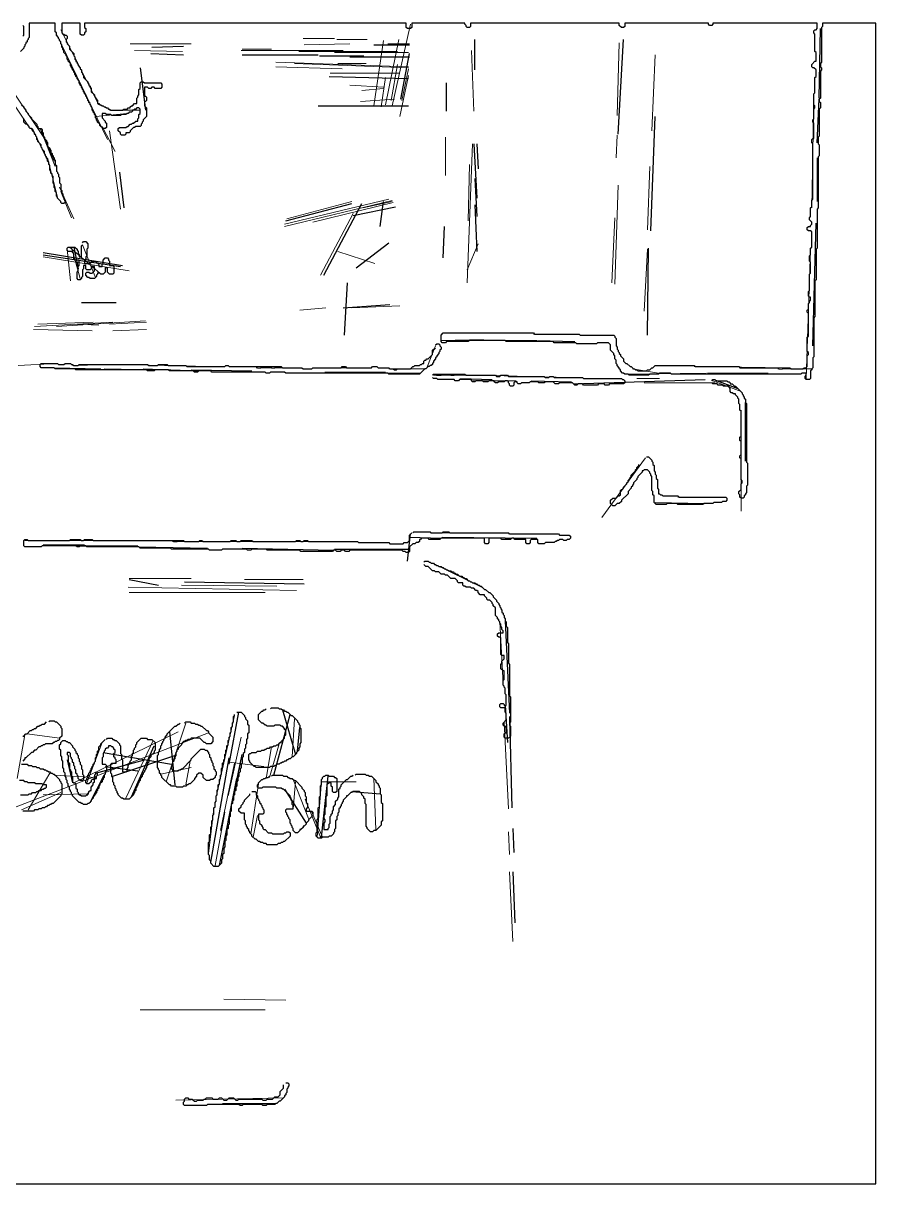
# Model space of a CAD drawing. Header units: metres. Extents: x 0 to 327, y 0 to 267.
# Drawn here: x 130.9 to 327, y 0.2 to 267.2 of the extents above; entities that cross this region are included whole.
import ezdxf

# ---------------------------------------------------------------- set-up
doc = ezdxf.new("R2010")
doc.units = ezdxf.units.M
for name, color, linetype in [('CUT', 7, 'Continuous'), ('FOLD', 1, 'Continuous'), ('OUTLINE', 3, 'Continuous')]:
    doc.layers.add(name, color=color, linetype=linetype)

msp = doc.modelspace()

# ---------------------------------------------------------------- linework, layer by layer
at = {"layer": 'CUT', "lineweight": 25}
for p, q in [((314, 250), (314.25, 266)), ((160.5, 261.75), (167.75, 262)), ((211.5, 262.25), (219.75, 262.25)), ((214.75, 262.5), (219.75, 262.5)), ((234.75, 256.5), (234.75, 263.5)), ((267.75, 241.75), (269, 263.5)), ((160.25, 260.25), (167.75, 260)), ((181.25, 260), (198.75, 260)), ((199, 259.75), (209.25, 259.75)), ((206, 259.5), (219.75, 259.5)), ((217.75, 249.75), (219.75, 260.25)), ((157.75, 257), (159, 247.25)), ((201.25, 255), (219.5, 254.5)), ((228.25, 247), (228.25, 253.5)), ((313.5, 239.75), (314, 249.75)), ((198.75, 248.25), (219.5, 248.25)), ((275.25, 219.5), (276.25, 245.75)), ((234.5, 239.5), (235.25, 227)), ((235.25, 239.5), (235.5, 233.75)), ((313.5, 236.25), (313.5, 226.25)), ((153, 233), (154, 224.75)), ((234.75, 231.5), (235.25, 222.75)), ((191.25, 221.75), (206.5, 225.75)), ((200, 209.25), (208.75, 225.75)), ((206.75, 223), (216.5, 225)), ((213, 220.5), (213.75, 226.25)), ((234.75, 225.5), (235.25, 214.75)), ((227.5, 213.25), (227.75, 220.5)), ((312.5, 193), (313.25, 221.25)), ((207.5, 211), (215, 216.75)), ((135.5, 214.5), (153.75, 211.5)), ((135.5, 214), (153.25, 211.25)), ((142.5, 215.75), (143.5, 210.75)), ((274.5, 195.5), (274.75, 215.5)), ((204.75, 195.5), (205.5, 207.5)), ((144.25, 203), (152.25, 203)), ((204.5, 201.75), (215.25, 202.5)), ((227, 194.25), (236.75, 194.5)), ((241.75, 194.25), (249, 194.25)), ((249.25, 194.25), (257.75, 194)), ((138, 188), (148.75, 187.75)), ((149.5, 187.75), (161.25, 187.5)), ((158.5, 187.75), (171.25, 187.25)), ((169.5, 187.5), (183.5, 187.25)), ((200.25, 187), (214.25, 187)), ((214.75, 186.75), (222.25, 186.75)), ((231.5, 185.5), (238.75, 185.25)), ((247.75, 185), (257, 184.75)), ((257.5, 184.25), (287.75, 185.25)), ((288.25, 186.75), (302.25, 186.75)), ((289.75, 185.25), (295.25, 183.25)), ((297, 166.5), (297, 180)), ((276.25, 157), (287.5, 156.75)), ((219.25, 143.5), (220, 149.75)), ((135.5, 147.25), (145, 147.25)), ((143, 147), (157.25, 147)), ((219.75, 149), (227, 148.75)), ((227.25, 149), (249, 148.75)), ((157.5, 146.75), (173.25, 146.5)), ((181.25, 146.5), (202.25, 146)), ((202.5, 146.25), (219.5, 146.25)), ((155.25, 139.25), (162, 138)), ((168, 138.75), (195.5, 138.25)), ((241.75, 129.75), (242.75, 108.5)), ((241.75, 110.25), (242.25, 101.75)), ((178.25, 96.75), (180.5, 108.75)), ((188.5, 94.25), (192.25, 108.25)), ((190.5, 109.25), (193.5, 99)), ((242.75, 107.75), (243.25, 86.75)), ((164.5, 104.25), (165.75, 92)), ((194, 99.75), (194.5, 105.25)), ((149.25, 99.5), (165, 96.75)), ((155.75, 89.25), (161, 101)), ((179.5, 90.5), (181.25, 99)), ((141, 97.75), (142.25, 92.5)), ((147.5, 94.75), (158.75, 97.75)), ((149.75, 96.25), (157.25, 95.25)), ((151.5, 94), (165.75, 98.75)), ((174, 74.25), (178.25, 98.25)), ((146.25, 88), (149.5, 94.25)), ((176, 73.5), (180, 93.5)), ((199.5, 80), (201, 94)), ((191, 91), (196, 83.25)), ((206.5, 90.5), (213, 90)), ((243.5, 82), (243.75, 76.5)), ((243.5, 72), (244, 60.25)), ((176.75, 18.75), (189, 18.75))]:
    msp.add_line(p, q, dxfattribs=at)
at = {"layer": 'FOLD', "lineweight": 18}
for p, q in [((215.75, 248.25), (220, 267)), ((138.5, 264.75), (150.25, 240.5)), ((139.5, 265.75), (148.25, 248.5)), ((155.5, 262.5), (169.5, 262.5)), ((195.25, 263.75), (202.5, 263.75)), ((195.5, 262.25), (206, 262.5)), ((203, 263.5), (210, 263.5)), ((211.5, 248.25), (213.75, 263.25)), ((214.25, 248.5), (217.25, 263.5)), ((267.5, 246), (268, 262.75)), ((122.5, 260.5), (136.25, 240)), ((156.5, 261), (167.5, 260.75)), ((181, 261), (204.5, 261)), ((181.25, 261.25), (188, 261.25)), ((194.25, 260.75), (217, 260.75)), ((202.5, 260.5), (219.5, 260.5)), ((234, 261), (234.5, 247)), ((275.5, 242.5), (276.25, 260)), ((122.5, 258), (131.75, 244)), ((189, 258.25), (219.5, 257.25)), ((189, 257.25), (204.25, 256.75)), ((193.25, 258), (219.5, 257)), ((203.25, 258), (209.75, 258)), ((215.5, 249.5), (217, 257.75)), ((218, 249.5), (219.5, 256.75)), ((201.5, 255.75), (217.25, 255.75)), ((213.25, 248), (214.25, 254.75)), ((217.5, 245.75), (219.5, 255.25)), ((206, 253), (213.75, 252.5)), ((208.75, 251.75), (213.75, 252.25)), ((208.5, 249.25), (216.25, 249.75)), ((312.25, 224.75), (312.75, 250.75)), ((147.5, 245.75), (154.75, 246.5)), ((150.75, 247.25), (157.75, 247.25)), ((133, 243), (137, 234.5)), ((134.75, 243), (138.25, 234.25)), ((149, 243.5), (152, 237.75)), ((135.25, 242.25), (138, 235.5)), ((150.75, 242.5), (153.25, 224.5)), ((228, 232.25), (228, 241)), ((267.25, 236.25), (267.5, 241.5)), ((233, 207.5), (234.25, 239.5)), ((136.5, 236.25), (138.75, 227.25)), ((233.25, 221.75), (233.5, 234.75)), ((274.5, 219.75), (275, 234.25)), ((267, 207.25), (267.75, 230)), ((139.25, 229.5), (142.5, 222.25)), ((139.5, 228.5), (142, 222.5)), ((191, 221), (215, 226.75)), ((191, 220.5), (215.75, 226.5)), ((191.5, 222.25), (206.5, 226.25)), ((197.5, 221.5), (216, 226)), ((209, 224.75), (215.75, 226.25)), ((199.25, 209.25), (206.75, 223.5)), ((266.25, 207.5), (267, 222.5)), ((233, 210.5), (235.5, 216.5)), ((141, 215.25), (141.75, 208)), ((141.5, 215.75), (148.5, 209.75)), ((142, 215.75), (144, 208.5)), ((144.5, 216.25), (147.5, 208.75)), ((203.25, 214.75), (211.75, 212)), ((273.75, 201), (274.5, 215.25)), ((311, 185.5), (312, 215.25)), ((135.5, 213.5), (155.25, 210.25)), ((194.5, 201.25), (200.5, 201.75)), ((206.5, 201.75), (217.5, 202.25)), ((133.5, 197.5), (151.5, 198.5)), ((134.25, 198), (147, 198.5)), ((138.5, 197.5), (159, 198.75)), ((143, 198), (148.25, 197.75)), ((150.75, 198), (159.25, 198.5)), ((133.25, 196.75), (146.75, 196.5)), ((151.5, 196.5), (159.25, 196.75)), ((227.75, 196), (248, 196)), ((248.25, 195.75), (254.75, 195.75)), ((223.75, 188), (225.75, 193)), ((129.75, 188.5), (138.5, 189)), ((142.25, 188.5), (152.5, 188.75)), ((152.75, 188.75), (174, 188.25)), ((182.5, 188.25), (189.5, 188.25)), ((184.5, 188), (194.75, 188)), ((197.75, 188), (210.25, 188)), ((215, 187.75), (223.25, 187.75)), ((271, 187.75), (277, 186.75)), ((285.25, 188.25), (307, 188)), ((304.5, 187.75), (312.25, 187.75)), ((225.25, 186.25), (234, 186.25)), ((225.5, 186.5), (232.25, 186.5)), ((234.25, 185), (244.25, 185)), ((235.5, 186.25), (256.5, 185.75)), ((263.25, 185.5), (268.25, 185.5)), ((270, 186.5), (288, 186.75)), ((272, 185.5), (277.25, 185.5)), ((273.75, 184.5), (290, 184.5)), ((289.5, 185), (296, 182.5)), ((296, 155), (296, 178.25)), ((264, 153.5), (274, 167.25)), ((281.5, 158.25), (291, 158.25)), ((224.5, 150), (242.25, 150)), ((242.5, 149.75), (253.75, 149.75)), ((131.25, 148.25), (167.5, 148.25)), ((165.25, 148), (207.5, 148)), ((225, 143), (236.75, 137.25)), ((155.25, 139.5), (169.5, 139.5)), ((181.75, 139.25), (195.25, 139.25)), ((155, 137.5), (193.75, 136.75)), ((155.25, 136.25), (186.5, 136.25)), ((167.25, 138), (189.25, 137.75)), ((240.5, 129.5), (241.25, 115.25)), ((175.25, 89.25), (179.5, 108)), ((192.75, 98.5), (193.25, 107.25)), ((142.5, 92.5), (166.5, 104.25)), ((163.75, 92.75), (168.25, 106.25)), ((241.5, 106.5), (242.5, 86.5)), ((129.25, 87), (173.5, 104)), ((129.5, 93.5), (131.25, 103.5)), ((131.75, 103.75), (139.25, 102.75)), ((145.5, 92.5), (149, 101.75)), ((154.5, 89), (160.75, 102.25)), ((178, 89.5), (181, 103)), ((187.5, 93.75), (189.75, 101.5)), ((186.75, 93.5), (188, 100.75)), ((168.25, 92), (169.25, 97.5)), ((176.25, 81.5), (179.5, 97)), ((178.25, 97.25), (186.25, 96.25)), ((132, 86.25), (137, 94.75)), ((138, 94.25), (147.75, 93.75)), ((162.5, 94.5), (169.5, 96)), ((211.5, 93.5), (212, 81.75)), ((183.25, 80.75), (185, 92.25)), ((193, 93.25), (196.5, 84.25)), ((193, 86.5), (193.5, 92.75)), ((198.5, 80), (199.5, 93)), ((199.5, 92.75), (207.5, 92.75)), ((130.5, 86.25), (139.5, 90.25)), ((135.5, 89.75), (146, 90)), ((195.75, 88.75), (199.25, 80)), ((173.5, 76.25), (174.75, 86.5)), ((175, 73.5), (177.25, 85.75)), ((197.25, 85.75), (199.75, 80)), ((183.75, 80), (184.75, 85)), ((242.5, 81.25), (242.75, 76)), ((242.75, 72), (243.5, 56)), ((177, 42.75), (191.25, 42.5)), ((157.75, 40.25), (186.5, 40.25)), ((166, 19.5), (190.75, 20))]:
    msp.add_line(p, q, dxfattribs=at)
at = {"layer": 'OUTLINE'}
for points in [[(0, 0.25), (327, 0.25), (327, 267.25), (314.75, 267.25), (314.75, 266.5), (314.5, 266.25), (314.5, 258.25), (314.25, 258), (314.25, 257.25), (314.5, 257), (314.5, 256.5), (314.25, 256.25), (314.25, 250), (314, 249.75), (314, 249.25), (314.25, 249), (314.25, 247.75), (314, 247.5), (314, 241.25), (313.75, 241), (313.75, 239.5), (314, 239.25), (314, 236.75), (313.75, 236.5), (313.75, 224.75), (313.5, 224.5), (313.5, 215.5), (313.25, 215.25), (313.25, 208.25), (313, 208), (313, 199.75), (312.75, 199.5), (312.75, 190.5), (312.5, 190.25), (312.5, 188), (312.25, 187.75), (312.25, 187.5), (312, 187.25), (312, 185.5), (311.75, 185.25), (311, 185.25), (310.75, 185.5), (310.75, 186), (311, 186.25), (311, 186.75), (310, 186.75), (309.75, 186.5), (280, 186.5), (279.75, 186.75), (277.25, 186.75), (277, 186.5), (275, 186.5), (274.75, 186.25), (270.25, 186.25), (270, 186.5), (269.25, 186.5), (269, 186.75), (268.75, 186.75), (268.25, 187.25), (268.25, 187.5), (268, 187.75), (268, 188), (267.5, 188.5), (267.5, 188.75), (267.25, 189), (267.25, 189.75), (267, 190), (267, 190.75), (266.75, 191), (266.75, 191.25), (266, 192), (266, 193.25), (265.5, 193.75), (263, 193.75), (262.75, 193.5), (258.25, 193.5), (258, 193.75), (253, 193.75), (252.75, 194), (242, 194), (241.75, 194.25), (233.5, 194.25), (233.25, 194), (228.25, 194), (228, 193.75), (227.25, 193.75), (227, 194), (227, 195.5), (227.5, 196), (248.25, 196), (248.5, 195.75), (258.75, 195.75), (259, 195.5), (266.75, 195.5), (267, 195.25), (267, 195), (267.25, 194.75), (267.25, 193), (267.5, 192.75), (267.5, 192.25), (267.75, 192), (267.75, 191.75), (268, 191.5), (268, 191.25), (268.25, 191), (268.25, 190.75), (269, 190), (269, 189.5), (269.5, 189), (269.75, 189), (270.5, 188.25), (270.75, 188.25), (271.25, 187.75), (271.5, 187.75), (271.75, 187.5), (272, 187.5), (272.25, 187.25), (274.25, 187.25), (274.5, 187.5), (275, 187.5), (275.5, 188), (275.75, 188), (276.25, 188.5), (285.25, 188.5), (285.5, 188.25), (295.5, 188.25), (295.75, 188), (304.5, 188), (304.75, 187.75), (305.5, 187.75), (305.75, 188), (307.25, 188), (307.5, 187.75), (310.25, 187.75), (310.5, 188), (311, 188), (311.25, 188.25), (311.25, 190.75), (311.5, 191), (311.5, 191.5), (311.25, 191.75), (311.25, 195), (311.5, 195.25), (311.5, 200.5), (311.25, 200.75), (311.25, 201.25), (311.5, 201.5), (311.5, 202.75), (311.75, 203), (311.75, 203.25), (312, 203.5), (312, 204.25), (311.75, 204.25), (311.5, 204.5), (311.5, 205.5), (311.75, 205.75), (311.75, 209.5), (312, 209.75), (312, 212.25), (311.75, 212.5), (311.75, 213.75), (312, 214), (312, 215.5), (312.25, 215.75), (312.25, 219.25), (312, 219.5), (311.5, 219.5), (311.25, 219.75), (311.25, 220.25), (311.5, 220.5), (312, 220.5), (312, 220.75), (312.25, 221), (312.25, 221.5), (311.75, 222), (311.75, 222.5), (312, 222.75), (312, 224.75), (312.25, 225), (312.25, 226.5), (312.5, 226.75), (312.5, 239.5), (312.25, 239.75), (312.25, 240.5), (312.5, 240.75), (312.75, 240.75), (312.75, 244.25), (312.5, 244.5), (312.5, 245), (312.75, 245.25), (312.75, 247.5), (313, 247.75), (313, 248.25), (312.75, 248.5), (312.75, 251), (313, 251.25), (313, 254.75), (313.25, 255), (313.25, 256.5), (312.75, 257), (312.5, 257), (312.25, 257.25), (312.25, 257.75), (313, 258.5), (313.25, 258.5), (313.25, 260.5), (313, 260.75), (313, 264.75), (312.75, 265), (312.75, 265.5), (313, 265.75), (313.25, 265.75), (313.5, 266), (313.5, 267.25), (289.5, 267.25), (289.5, 267), (289.25, 266.75), (288.75, 266.75), (288.5, 267), (288.5, 267.25), (269.25, 267.25), (269.25, 266.5), (269, 266.25), (268.5, 266.25), (268, 266.75), (268, 267.25), (233.75, 267.25), (233.75, 266.5), (233.5, 266.25), (233, 266.25), (232.75, 266.5), (232.75, 266.75), (232.5, 267), (232.5, 267.25), (220.25, 267.25), (220.25, 266.25), (220, 266), (219.25, 266), (219, 266.25), (219, 267.25), (145, 267.25), (145, 266.25), (145.25, 266), (145.25, 265.25), (145, 265), (145, 264.75), (144.75, 264.5), (144.25, 264.5), (144, 264.75), (144, 267.25), (139.75, 267.25), (139.75, 265), (140, 264.75), (140.25, 264.75), (140.5, 264.5), (140.75, 264.5), (141, 264.25), (141, 263.75), (140.75, 263.5), (140.75, 263), (141, 262.75), (141, 262.5), (141.5, 262), (141.5, 261.25), (142.5, 260.25), (142.5, 259.75), (142.75, 259.5), (142.75, 259), (143, 258.75), (143, 258.5), (143.25, 258.25), (143.25, 258), (143.5, 257.75), (143.5, 257.5), (144, 257), (144, 256.75), (144.25, 256.5), (144.25, 256), (144.5, 255.75), (144.5, 255.5), (144.75, 255.25), (144.75, 254.75), (145.75, 253.75), (145.75, 253.5), (146, 253.25), (146, 253), (146.25, 252.75), (146.25, 252.5), (146.5, 252.25), (146.5, 251.5), (147.25, 250.75), (147.25, 250.5), (147.5, 250.25), (147.5, 250), (148, 249.5), (148, 248.75), (148.25, 248.75), (148.5, 248.5), (148.75, 248.5), (149, 248.25), (149.25, 248.25), (149.5, 248), (149.75, 248), (150, 247.75), (150.25, 247.75), (150.5, 247.5), (150.75, 247.5), (151, 247.25), (153.75, 247.25), (154, 247.5), (154.75, 247.5), (155, 247.75), (155.5, 247.75), (155.5, 248), (155.75, 248.25), (156, 248.25), (156.5, 248.75), (157, 248.75), (157, 250), (157.25, 250.25), (157.25, 250.5), (157.5, 250.75), (157.5, 252), (157.75, 252.25), (157.75, 253.5), (158, 253.75), (158.5, 253.75), (158.75, 253.5), (162.5, 253.5), (162.75, 253.25), (162.75, 252.5), (162.5, 252.25), (161.25, 252.25), (161, 252.5), (160.5, 252.5), (160.25, 252.25), (159.75, 252.25), (159.5, 252.5), (158.75, 252.5), (158.75, 250.5), (159, 250.5), (159.25, 250.25), (159.25, 249.5), (159, 249.25), (158.75, 249.25), (158.75, 248.25), (159.25, 247.75), (159.25, 245.75), (158.5, 245), (158.5, 244.75), (158.25, 244.5), (158.25, 244.25), (158, 244), (158, 243.75), (157.75, 243.5), (156.75, 243.5), (156.5, 243.25), (156.25, 243.25), (155.5, 242.5), (155.5, 242.25), (155.25, 242), (154.5, 242), (154.5, 241.75), (154.25, 241.5), (153.5, 241.5), (153.25, 241.75), (153.25, 242), (152.75, 242.5), (152.75, 243), (153, 243.25), (154.5, 243.25), (154.75, 243.5), (155, 243.5), (155.5, 244), (155.75, 244), (156, 244.25), (156.25, 244.25), (156.75, 244.75), (157.25, 244.75), (157.25, 245.25), (157.5, 245.5), (157.5, 246.25), (157.75, 246.5), (157.75, 247.5), (157.5, 247.75), (157, 247.75), (156.75, 247.5), (156.5, 247.5), (156.25, 247.25), (156, 247.25), (156, 247), (155.75, 246.75), (155.25, 246.75), (155, 246.5), (154.75, 246.5), (154.5, 246.25), (153.5, 246.25), (153.25, 246), (151.25, 246), (151, 246.25), (150, 246.25), (149.75, 246.5), (149, 246.5), (149, 245.5), (149.75, 244.75), (149.75, 244.5), (150, 244.25), (150, 243.25), (149.75, 243), (149.25, 243), (148.5, 243.75), (148.5, 244), (148, 244.5), (148, 244.75), (147.75, 245), (147.75, 245.25), (147.5, 245.5), (147.5, 246), (147.25, 246.25), (147.25, 246.5), (147, 246.75), (147, 247), (146.75, 247.25), (146.75, 247.75), (146.5, 248), (146.5, 248.25), (146.25, 248.5), (146.25, 248.75), (146, 249), (146, 249.25), (145.75, 249.5), (145.75, 249.75), (145.5, 250), (145.5, 250.25), (145.25, 250.5), (145.25, 250.75), (145, 251), (145, 251.25), (144.75, 251.5), (144.75, 251.75), (144.5, 252), (144.5, 252.25), (144.25, 252.5), (144.25, 252.75), (144, 253), (144, 253.25), (143.75, 253.5), (143.75, 254), (143.25, 254.5), (143.25, 254.75), (143, 255), (143, 255.25), (142.75, 255.5), (142.75, 255.75), (142.5, 256), (142.5, 256.25), (142.25, 256.5), (142.25, 256.75), (142, 257), (142, 257.25), (141.75, 257.5), (141.75, 258), (141.25, 258.5), (141.25, 258.75), (141, 259), (141, 259.5), (140.75, 259.75), (140.75, 260), (140.25, 260.5), (140.25, 261), (140, 261.25), (140, 261.5), (139.75, 261.75), (139.75, 262.25), (139.5, 262.5), (139.5, 263), (139.25, 263.25), (139.25, 263.5), (139, 263.75), (139, 264), (138.5, 264.5), (138.5, 265), (138.25, 265.25), (138.25, 267.25), (132.25, 267.25), (132.25, 264), (132, 263.75), (132, 263.5), (131.75, 263.25), (131.75, 263), (131.5, 262.75), (131.5, 262.5), (131.25, 262.25), (131.25, 262), (131, 261.75), (131, 261.5), (130.25, 260.75)], [(130.75, 264.25), (131, 264.5), (131, 266.5), (130.75, 266.75)], [(130.5, 248.5), (131, 248), (131, 247.75), (131.5, 247.25), (131.5, 247), (132, 246.5), (132, 246.25), (132.75, 245.5), (132.75, 245.25), (134, 244), (134, 243.75), (134.25, 243.5), (134.25, 243.25), (134.5, 243), (135, 243), (135.25, 242.75), (135.25, 242.25), (135.5, 242), (135.5, 241.25), (135.75, 241), (135.75, 240.75), (136.25, 240.25), (136.25, 240), (136.5, 239.75), (136.5, 239), (137, 238.5), (137, 238.25), (137.25, 238), (137.25, 237.5), (137.5, 237.25), (137.5, 237), (137.75, 236.75), (137.75, 236.5), (138, 236.25), (138, 236), (138.25, 235.75), (138.25, 234.75), (138.5, 234.5), (138.5, 233.25), (138.75, 233), (138.75, 232.75), (139, 232.5), (139, 232), (139.25, 231.75), (139.25, 230.5), (139.5, 230.25), (139.5, 229), (139.75, 228.75), (139.75, 228.25), (140, 228), (140, 227.5), (140.25, 227.25), (140.25, 226.75), (140.5, 226.5), (140.5, 226), (140.25, 225.75), (139.75, 225.75), (139.5, 226), (139.5, 226.25), (138.75, 227), (138.75, 227.25), (138.5, 227.5), (138.5, 228.25), (138.25, 228.5), (138.25, 229.25), (138, 229.5), (138, 230.25), (137.75, 230.5), (137.75, 232), (137.5, 232.25), (137.5, 232.5), (137.25, 232.75), (137.25, 233.25), (137, 233.5), (137, 234.5), (136.75, 234.75), (136.75, 235.25), (136.5, 235.5), (136.5, 236), (136.25, 236.25), (136.25, 236.5), (136, 236.75), (136, 237), (135.75, 237.25), (135.75, 237.75), (135.25, 238.25), (135.25, 238.5), (135, 238.75), (135, 239.25), (134.25, 240), (134.25, 240.25), (134, 240.5), (134, 241), (133.75, 241.25), (133.75, 241.5), (133.5, 241.75), (133.5, 242), (133, 242.5), (133, 242.75), (132.75, 243), (132.5, 243), (132.25, 243.25), (132.25, 243.5), (131.75, 244), (131.5, 244), (131, 244.5), (131, 245.25), (130.75, 245.5)], [(144.5, 216.75), (144.75, 217), (145.25, 217), (145.75, 216.5), (145.75, 215.5), (145.5, 215.25), (145.5, 213.75), (145.25, 213.5), (145.25, 213), (145, 212.75), (145, 212), (146.25, 212), (146.75, 212.5), (147.5, 212.5), (148.25, 211.75), (148.25, 211.25), (149, 211.25), (149, 211.75), (149.25, 212), (149.25, 212.75), (149.75, 213.25), (150.25, 213.25), (150.5, 213), (150.5, 212.75), (150.75, 212.5), (150.75, 211.5), (151.5, 211.5), (151.75, 211.25), (151.75, 209.75), (151.5, 209.5), (150.75, 209.5), (150.25, 210), (150.25, 211), (149.75, 211), (149.75, 210), (149.25, 209.5), (148.75, 209.5), (148.5, 209.75), (148, 209.75), (148, 209.5), (147.75, 209.25), (147.75, 209), (147.25, 208.5), (146.25, 208.5), (146, 208.75), (145.75, 208.75), (145.25, 209.25), (145.25, 209.75), (145.5, 210), (146, 210), (146.25, 209.75), (146.75, 209.75), (147.25, 210.25), (147.25, 211.25), (146.75, 211.25), (146.5, 211), (146.5, 210.75), (146.25, 210.5), (145.5, 210.5), (145.25, 210.75), (145.25, 211.5), (144.75, 211.5), (144.75, 210.75), (144.5, 210.5), (144.5, 209), (144.25, 208.75), (144.25, 208.5), (144, 208.25), (143.5, 208.25), (143.25, 208.5), (143.25, 210), (143.5, 210.25), (143.5, 211.25), (143.75, 211.5), (143.75, 212.75), (142.75, 212.75), (142.5, 213), (142.5, 214.25), (142.25, 214.5), (142.25, 214.75), (141.25, 214.75), (141, 215), (141, 215.5), (141.25, 215.75), (142.75, 215.75), (143.25, 215.25), (143.25, 215), (143.5, 214.75), (143.5, 214.25), (143.75, 214), (143.75, 213.5), (144.25, 213.5), (144.25, 216), (144.5, 216.25)], [(225.75, 193.25), (226, 193.5), (226.5, 193.5), (226.75, 193.25), (226.75, 193), (227, 192.75), (227, 192.25), (226.75, 192), (226.75, 191.75), (226.5, 191.5), (226.5, 191.25), (226, 190.75), (226, 190.5), (225.75, 190.25), (225.75, 190), (225.25, 189.5), (225.25, 189.25), (225, 189), (225, 188.75), (224.75, 188.5), (224.5, 188.5), (224.25, 188.25), (224, 188.25), (223.5, 187.75), (223.25, 187.75), (222, 186.5), (215, 186.5), (214.75, 186.75), (191.25, 186.75), (191, 187), (187.75, 187), (187.5, 186.75), (186.75, 186.75), (186.5, 187), (174.25, 187), (174, 187.25), (171.25, 187.25), (171, 187), (170.25, 187), (170, 187.25), (164.5, 187.25), (164.25, 187.5), (161.25, 187.5), (161, 187.25), (159.5, 187.25), (159.25, 187.5), (143, 187.5), (142.75, 187.75), (138.25, 187.75), (138, 188), (135, 188), (134.75, 188.25), (134.75, 188.75), (135, 189), (138.75, 189), (139, 188.75), (140.25, 188.75), (140.5, 189), (141.75, 189), (142, 188.75), (142.25, 188.75), (142.5, 188.5), (143.5, 188.5), (143.75, 188.75), (159.5, 188.75), (159.75, 188.5), (161.75, 188.5), (162, 188.75), (164, 188.75), (164.25, 188.5), (168.25, 188.5), (168.5, 188.25), (177.25, 188.25), (177.5, 188.5), (178, 188.5), (178.25, 188.25), (184.5, 188.25), (184.75, 188), (185.5, 188), (185.75, 188.25), (187.75, 188.25), (188, 188), (188.75, 188), (189, 188.25), (190.25, 188.25), (190.5, 188), (195, 188), (195.25, 187.75), (197.25, 187.75), (197.5, 188), (204, 188), (204.25, 188.25), (205, 188.25), (205.25, 188), (211, 188), (211.25, 188.25), (212.25, 188.25), (212.5, 188), (215, 188), (215.25, 187.75), (216, 187.75), (216.25, 187.5), (216.75, 187.5), (217, 187.75), (220, 187.75), (220.5, 188.25), (220.75, 188.25), (221, 188.5), (222, 188.5), (222.25, 188.75), (222.5, 188.75), (222.75, 189), (223, 189), (223, 189.5), (223.25, 189.75), (223.5, 189.75), (223.75, 190), (224, 190), (225, 191), (225, 192), (225.25, 192.25), (225.5, 192.25), (225.75, 192.5)], [(225, 186.25), (225.25, 186.5), (225.75, 186.5), (226, 186.25), (227, 186.25), (227.25, 186.5), (229, 186.5), (229.25, 186.25), (230, 186.25), (230.25, 186.5), (232.5, 186.5), (232.75, 186.25), (239.5, 186.25), (239.75, 186), (240.5, 186), (240.75, 186.25), (242.25, 186.25), (242.5, 186), (250.75, 186), (251, 185.75), (251.75, 185.75), (252, 186), (252.75, 186), (253, 185.75), (259.5, 185.75), (259.75, 185.5), (268.5, 185.5), (268.75, 185.25), (269, 185.25), (269.25, 185), (269.25, 184.5), (269, 184.25), (265.75, 184.25), (265.5, 184), (264.75, 184), (264.5, 184.25), (263.25, 184.25), (263, 184), (259.75, 184), (259.5, 184.25), (258.5, 184.25), (258.25, 184), (257.75, 184), (257.25, 184.5), (254.25, 184.5), (254, 184.25), (253.25, 184.25), (252.75, 184.75), (251, 184.75), (250.75, 184.5), (249.5, 184.5), (249.25, 184.75), (247.5, 184.75), (247.25, 184.5), (245.5, 184.5), (245.25, 184.25), (244.75, 184.25), (244.5, 184.5), (244.5, 184.75), (244, 184.75), (243.75, 184.5), (243.75, 184), (243.5, 183.75), (243, 183.75), (242.75, 184), (242.75, 184.25), (242.5, 184.5), (242.5, 184.75), (242.25, 185), (241.75, 185), (241.5, 184.75), (240.25, 184.75), (240, 184.5), (239.5, 184.5), (239.25, 184.75), (239.25, 185), (238, 185), (237.75, 184.75), (236.75, 184.75), (236.5, 185), (235, 185), (234.75, 184.75), (234.25, 184.75), (234, 185), (234, 185.25), (231.25, 185.25), (231, 185), (230.25, 185), (230, 185.25), (226.25, 185.25), (226, 185.5), (225.25, 185.5), (225, 185.75)], [(289.25, 185), (289.5, 185.25), (290, 185.25), (290.25, 185), (292.75, 185), (293, 184.75), (293.25, 184.75), (293.5, 184.5), (293.5, 184.25), (294, 184.25), (294.5, 183.75), (294.75, 183.75), (296.25, 182.25), (296.25, 182), (296.5, 181.75), (296.5, 181.5), (296.75, 181.25), (296.75, 181), (297, 180.75), (297, 180), (297.25, 179.75), (297.25, 166.25), (297.5, 166), (297.5, 161), (297.25, 160.75), (297.25, 159.25), (297, 159), (297, 158.75), (296.75, 158.5), (296.75, 158.25), (296.5, 158), (296, 158), (295.75, 158.25), (295.75, 158.75), (295.5, 159), (295.5, 159.5), (296, 160), (296, 161.25), (296.25, 161.5), (296.25, 162), (296, 162.25), (296, 167), (295.75, 167.25), (295.75, 167.75), (296, 168), (296, 171), (295.75, 171.25), (295.75, 172), (296, 172.25), (296, 178), (295.75, 178.25), (295.75, 179.5), (295.5, 179.75), (295.5, 180.75), (295.25, 181), (295.25, 181.25), (294.75, 181.75), (294.75, 182), (294.25, 182), (294, 182.25), (293.75, 182.25), (293.5, 182.5), (293.5, 183.25), (293.25, 183.5), (293.25, 183.75), (292, 183.75), (291.75, 184), (290.75, 184), (290.5, 184.25), (289.5, 184.25), (289.25, 184.5)], [(274.25, 167.5), (274.75, 167.5), (275.5, 166.75), (275.5, 166.5), (275.75, 166.25), (275.75, 165.75), (276, 165.5), (276, 164.25), (276.25, 164), (276.25, 163.5), (276.5, 163.25), (276.5, 162.5), (276.75, 162.25), (276.75, 160.25), (277, 160), (277, 159), (277.25, 159), (277.5, 158.75), (277.75, 158.75), (278, 158.5), (281.5, 158.5), (281.75, 158.25), (292.5, 158.25), (292.75, 158), (292.75, 157.5), (292.5, 157.25), (291.75, 157.25), (291.5, 157), (289.75, 157), (289.5, 156.75), (287.5, 156.75), (287.25, 156.5), (281.5, 156.5), (281.25, 156.75), (279, 156.75), (278.75, 156.5), (276.5, 156.5), (276, 157), (276, 158.5), (275.75, 158.75), (275.75, 159.5), (275.5, 159.75), (275.5, 163), (275.25, 163.25), (275.25, 163.5), (275, 163.75), (275, 164), (274.5, 164.5), (273.75, 164.5), (273.5, 164.25), (273.25, 164.25), (273.25, 164), (272.25, 163), (272.25, 162.75), (272, 162.5), (272, 162.25), (271.25, 161.5), (271.25, 161.25), (271, 161), (271, 160.75), (270.75, 160.5), (270.75, 160.25), (270, 159.5), (270, 159), (268.5, 157.5), (268.5, 157.25), (268, 156.75), (267.5, 156.75), (267, 156.25), (266.5, 156.25), (266, 156.75), (266, 157.5), (266.5, 158), (267.25, 158), (267.75, 158.5), (268, 158.5), (268.25, 158.75), (268.25, 159.75), (268.5, 160), (268.75, 160), (269, 160.25), (269, 160.5), (269.75, 161.25), (269.75, 161.5), (270, 161.75), (270, 162), (270.5, 162.5), (270.5, 162.75), (270.75, 163), (270.75, 163.25), (271.75, 164.25), (271.75, 164.5), (272, 164.75), (272, 165), (272.5, 165.5), (272.5, 165.75)], [(220.5, 150), (220.75, 150.25), (224.5, 150.25), (224.75, 150), (227.25, 150), (227.5, 150.25), (228.75, 150.25), (229, 150), (242.5, 150), (242.75, 149.75), (254, 149.75), (254.25, 149.5), (256.5, 149.5), (256.75, 149.25), (256.75, 148.75), (256.5, 148.5), (256, 148.5), (255.75, 148.25), (255.25, 148.25), (255, 148.5), (254.25, 148.5), (254, 148.25), (253.75, 148.25), (253.5, 148), (253.25, 148), (253, 147.75), (251, 147.75), (250.75, 147.5), (249.5, 147.5), (249.25, 147.75), (249.25, 148.5), (247.75, 148.5), (247.5, 148.25), (247.5, 147.75), (247.25, 147.5), (246.75, 147.5), (246.5, 147.75), (246.5, 148.5), (244, 148.5), (243.75, 148.75), (243.25, 148.75), (243, 148.5), (241, 148.5), (240.75, 148.75), (238, 148.75), (238, 147.75), (237.75, 147.5), (237.25, 147.5), (237, 147.75), (237, 148.75), (227, 148.75), (226.75, 148.5), (224.25, 148.5), (224, 148.75), (222.5, 148.75), (222.25, 148.5), (222, 148.5), (222, 148), (221.75, 147.75), (221.25, 147.75), (221, 147.5), (220.5, 147.5), (219.75, 146.75), (219.75, 145.75), (219.5, 145.5), (219, 145.5), (218.75, 145.75), (218.25, 145.75), (218, 146), (206, 146), (205.75, 145.75), (205, 145.75), (204.75, 146), (204, 146), (203.75, 145.75), (203, 145.75), (202.75, 146), (202.25, 146), (202, 145.75), (194.75, 145.75), (194.5, 146), (187, 146), (186.75, 146.25), (183.5, 146.25), (183.25, 146), (182.5, 146), (182.25, 146.25), (176.75, 146.25), (176.5, 146), (173.75, 146), (173.5, 146.25), (165, 146.25), (164.75, 146.5), (157.75, 146.5), (157.5, 146.75), (145.5, 146.75), (145.25, 147), (144, 147), (143.75, 146.75), (143.25, 146.75), (143, 147), (135.25, 147), (135, 146.75), (131.25, 146.75), (131, 147), (131, 148.25), (131.25, 148.5), (131.75, 148.5), (132, 148.25), (141.5, 148.25), (141.75, 148.5), (144, 148.5), (144.25, 148.25), (144.75, 148.25), (145, 148.5), (146.75, 148.5), (147, 148.25), (165.25, 148.25), (165.5, 148), (166.25, 148), (166.5, 148.25), (167.75, 148.25), (168, 148), (171.25, 148), (171.5, 148.25), (172, 148.25), (172.25, 148), (178.5, 148), (178.75, 148.25), (179.75, 148.25), (180, 148), (180.75, 148), (181, 148.25), (183.5, 148.25), (183.75, 148), (193.5, 148), (193.75, 148.25), (194.5, 148.25), (194.75, 148), (195.25, 148), (195.5, 148.25), (196.25, 148.25), (196.5, 148), (207.75, 148), (208, 147.75), (215, 147.75), (215.25, 147.5), (218.25, 147.5), (218.5, 147.75), (219.25, 147.75), (219.75, 148.25), (219.75, 149.5), (220.25, 150)], [(223, 143.25), (223.25, 143.5), (224, 143.5), (224.25, 143.25), (224.5, 143.25), (224.75, 143), (225.25, 143), (225.5, 142.75), (225.75, 142.75), (226, 142.5), (226.25, 142.5), (226.5, 142.25), (227, 142.25), (227.25, 142), (227.5, 142), (227.75, 141.75), (228, 141.75), (228.25, 141.5), (228.5, 141.5), (228.75, 141.25), (229.25, 141.25), (229.5, 141), (229.75, 141), (230, 140.75), (230.25, 140.75), (230.5, 140.5), (230.75, 140.5), (231.25, 140), (231.75, 140), (232, 139.75), (232.25, 139.75), (232.5, 139.5), (232.75, 139.5), (233.25, 139), (233.5, 139), (233.75, 138.75), (234, 138.75), (234.25, 138.5), (234.75, 138.5), (235, 138.25), (235.25, 138.25), (235.5, 138), (235.75, 138), (236, 137.75), (236.25, 137.75), (237, 137), (237.25, 137), (238, 136.25), (238.25, 136.25), (239, 135.5), (239, 135.25), (239.75, 134.5), (239.75, 134.25), (240.25, 133.75), (240.25, 133.5), (240.5, 133.25), (240.5, 133), (240.75, 132.75), (240.75, 132.5), (241, 132.25), (241, 131.75), (241.25, 131.5), (241.25, 131.25), (241.5, 131), (241.5, 130.5), (241.75, 130.25), (241.75, 129.75), (242, 129.5), (242, 128.5), (242.25, 128.25), (242.25, 124.75), (242.5, 124.5), (242.5, 120), (242.75, 119.75), (242.75, 112.5), (243, 112.25), (243, 106.5), (242.75, 106.25), (242.75, 105.75), (243, 105.5), (243, 103.25), (242.5, 102.75), (241.75, 102.75), (241.5, 103), (241.5, 103.75), (241.75, 104), (242, 104), (242, 105.25), (241.75, 105.5), (241.5, 105.5), (241.25, 105.75), (241.25, 106.25), (242, 107), (242, 108.5), (241.75, 108.75), (241.75, 109.75), (240.75, 109.75), (240.5, 110), (240.5, 110.5), (240.75, 110.75), (241.25, 110.75), (241.5, 110.5), (241.5, 110.25), (242, 110.25), (242, 112.75), (241.75, 113), (241.75, 114.25), (241.5, 114.5), (241.5, 114.75), (241.25, 115), (241.25, 116), (241.5, 116.25), (241.5, 118.25), (241.25, 118.25), (240.75, 118.75), (240.75, 119.75), (241, 120), (241, 120.5), (241.5, 121), (241.5, 121.75), (241, 121.75), (240.75, 122), (240.75, 125.75), (240.5, 126), (240.25, 126), (240, 126.25), (240, 126.75), (240.25, 127), (241.25, 127), (241.25, 127.5), (241, 127.75), (241, 128.25), (240.75, 128.5), (240.75, 129), (240.5, 129.25), (240.5, 129.5), (240.25, 129.75), (240.25, 130), (240, 130.25), (240, 130.5), (239.5, 131), (239.5, 132.75), (239, 133.25), (239, 133.5), (238.75, 133.75), (238.75, 134), (238.25, 134.5), (237.75, 134.5), (237.5, 134.75), (237.5, 135), (237, 135.5), (237, 135.75), (236, 135.75), (235.5, 136.25), (235.5, 136.5), (235.25, 136.75), (235, 136.75), (234.5, 137.25), (234, 137.25), (233.75, 137.5), (232.75, 137.5), (232.5, 137.75), (232.25, 137.75), (232, 138), (232, 138.5), (231, 138.5), (230.75, 138.75), (230.75, 139), (230.25, 139.5), (229.25, 139.5), (228.5, 140.25), (228, 140.25), (227.75, 140.5), (227, 140.5), (226.5, 141), (225.75, 141), (225.5, 141.25), (225, 141.25), (224, 142.25), (223.5, 142.25), (223, 142.75)], [(187.75, 109.5), (188, 109.75), (189.5, 109.75), (189.75, 109.5), (190.25, 109.5), (190.5, 109.25), (190.75, 109.25), (191, 109), (191.25, 109), (191.5, 108.75), (191.75, 108.75), (192.5, 108), (192.75, 108), (194, 106.75), (194, 106.5), (194.25, 106.25), (194.25, 106), (194.5, 105.75), (194.5, 105.25), (194.75, 105), (194.75, 101.75), (194.5, 101.5), (194.5, 100.75), (194.25, 100.5), (194.25, 100), (193.75, 99.5), (193.75, 99.25), (193, 98.5), (192.75, 98.5), (192.25, 98), (192, 98), (191.75, 97.75), (191.5, 97.75), (191.25, 97.5), (191, 97.5), (190.75, 97.25), (190.5, 97.25), (190.25, 97), (190, 97), (189.75, 96.75), (189.25, 96.75), (189, 96.5), (188.75, 96.5), (188.5, 96.25), (187.75, 96.25), (187.5, 96), (184.5, 96), (184.25, 96.25), (184, 96.25), (183, 97.25), (183, 97.5), (182.75, 97.75), (182.75, 99), (183, 99.25), (183.25, 99.25), (183.5, 99.5), (184.5, 99.5), (184.75, 99.75), (185.5, 99.75), (185.75, 100), (186.25, 100), (186.5, 100.25), (186.75, 100.25), (187, 100.5), (187.5, 100.5), (187.75, 100.75), (188.25, 100.75), (188.5, 101), (189, 101), (189.25, 101.25), (189.5, 101.25), (190, 101.75), (190.25, 101.75), (190.25, 102), (191, 102.75), (191, 103.25), (191.25, 103.5), (191.25, 104.5), (191, 104.75), (191, 105), (190.5, 105.5), (190.25, 105.5), (190, 105.75), (188.75, 105.75), (188.5, 105.5), (187, 105.5), (186.75, 105.75), (186.5, 105.75), (186, 106.25), (185.75, 106.25), (185, 107), (185, 108.25), (185.75, 109), (186, 109), (186.25, 109.25), (186.5, 109.25), (186.75, 109.5)], [(180, 108.75), (181, 108.75), (181.75, 108), (181.75, 107.75), (182, 107.5), (182, 107.25), (182.5, 106.75), (182.5, 106), (182.75, 105.75), (182.75, 104), (182.5, 103.75), (182.5, 102.75), (182.25, 102.5), (182.25, 101.5), (182, 101.25), (182, 100.5), (181.75, 100.25), (181.75, 99.5), (181.5, 99.25), (181.5, 98.5), (181.25, 98.25), (181.25, 97), (181, 96.75), (181, 96), (180.75, 95.75), (180.75, 95), (180.5, 94.75), (180.5, 94), (180.25, 93.75), (180.25, 93), (180, 92.75), (180, 91.75), (179.75, 91.5), (179.75, 90.75), (179.5, 90.5), (179.5, 89.75), (179.25, 89.5), (179.25, 88.5), (179, 88.25), (179, 87.75), (178.75, 87.5), (178.75, 86), (178.5, 85.75), (178.5, 84.75), (178.25, 84.5), (178.25, 83), (178, 82.75), (178, 82), (177.75, 81.75), (177.75, 80.5), (177.5, 80.25), (177.5, 79.25), (177.25, 79), (177.25, 77.75), (177, 77.5), (177, 76.25), (176.75, 76), (176.75, 75), (176.5, 74.75), (176.5, 74), (175.75, 73.25), (174.75, 73.25), (174, 74), (174, 74.5), (173.75, 74.75), (173.75, 75.75), (173.5, 76), (173.5, 78.75), (173.75, 79), (173.75, 80.5), (174, 80.75), (174, 82.25), (174.25, 82.5), (174.25, 83.75), (174.5, 84), (174.5, 85), (174.75, 85.25), (174.75, 86.75), (175, 87), (175, 88), (175.25, 88.25), (175.25, 89.5), (175.5, 89.75), (175.5, 90.75), (175.75, 91), (175.75, 92), (176, 92.25), (176, 93.25), (176.25, 93.5), (176.25, 94.25), (176.5, 94.5), (176.5, 95.75), (176.75, 96), (176.75, 97), (177, 97.25), (177, 97.75), (177.25, 98), (177.25, 99), (177.5, 99.25), (177.5, 100), (177.75, 100.25), (177.75, 101), (178, 101.25), (178, 102.25), (178.25, 102.5), (178.25, 103), (178.5, 103.25), (178.5, 104), (178.75, 104.25), (178.75, 105.25), (179, 105.5), (179, 106.25), (179.25, 106.5), (179.25, 107.75), (179.5, 108), (179.5, 108.25)], [(136.75, 106.5), (137, 106.75), (138, 106.75), (138.25, 106.5), (138.5, 106.5), (139.5, 105.5), (139.5, 105.25), (139.75, 105), (139.75, 103.25), (139.25, 102.75), (139.25, 102.5), (139, 102.25), (138.75, 102.25), (138.5, 102), (138.25, 102), (138, 101.75), (137.75, 101.75), (137.5, 101.5), (136, 101.5), (135.75, 101.25), (135.5, 101.25), (135.25, 101), (135, 101), (134.75, 100.75), (134.5, 100.75), (133.75, 100), (133.5, 100), (133, 99.5), (132.75, 99.5), (131.5, 98.25), (131.25, 98.25), (131.25, 98), (130.75, 97.5)], [(130.75, 103.25), (131, 103.25), (131.5, 103.75), (131.75, 103.75), (132.5, 104.5), (132.75, 104.5), (133, 104.75), (133.25, 104.75), (133.5, 105), (133.75, 105), (134.25, 105.5), (134.5, 105.5), (134.75, 105.75), (135, 105.75), (135.25, 106), (135.75, 106), (136.25, 106.5)], [(168, 106.25), (168.25, 106.5), (169.25, 106.5), (169.5, 106.25), (170.25, 106.25), (170.5, 106), (171, 106), (171.25, 105.75), (171.5, 105.75), (171.75, 105.5), (172, 105.5), (173, 104.5), (173.25, 104.5), (173.5, 104.25), (173.5, 104), (174.5, 103), (174.5, 102), (174, 101.5), (173, 101.5), (172.75, 101.75), (172.5, 101.75), (171.5, 102.75), (169.5, 102.75), (169.25, 102.5), (168.75, 102.5), (168.5, 102.25), (168.25, 102.25), (168, 102), (167.75, 102), (167.25, 101.5), (167.25, 101.25), (166.5, 100.5), (166.5, 100.25), (166.25, 100), (166.25, 99.75), (166, 99.5), (166, 98.75), (165.75, 98.5), (165.75, 98), (165.5, 97.75), (165.5, 97.5), (165.25, 97.25), (165.25, 96.5), (165, 96.25), (165, 95.75), (165.25, 95.5), (165.25, 95.25), (166.5, 95.25), (166.75, 95.5), (167, 95.5), (167.25, 95.75), (167.5, 95.75), (169.5, 97.75), (169.5, 98), (171.75, 100.25), (172.5, 100.25), (172.75, 100), (173, 100), (173.5, 99.5), (173.5, 99.25), (173.75, 99), (173.75, 98.5), (174, 98.25), (174, 97.75), (174.25, 97.5), (174.25, 97.25), (174.5, 97), (174.5, 96.5), (174.75, 96.25), (174.75, 95.75), (175, 95.5), (175, 95.25), (175.25, 95), (175.25, 94.25), (175, 94), (175, 93.75), (174.5, 93.25), (174, 93.25), (173.75, 93), (173, 93), (172.25, 93.75), (172.25, 94.25), (171.75, 94.75), (171.25, 94.75), (170.75, 94.25), (170.75, 94), (170.25, 93.5), (170.25, 93.25), (169.25, 92.25), (169, 92.25), (168.75, 92), (168.5, 92), (168.25, 91.75), (167.75, 91.75), (167.5, 91.5), (166.25, 91.5), (166, 91.75), (165, 91.75), (164.75, 92), (164.5, 92), (162.75, 93.75), (162.75, 94), (162.5, 94.25), (162.5, 94.5), (162.25, 94.75), (162.25, 95.25), (162, 95.5), (162, 95.75), (161.75, 96), (161.75, 98.75), (162, 99), (162, 99.5), (162.25, 99.75), (162.25, 100.25), (162.5, 100.5), (162.5, 101), (162.75, 101.25), (162.75, 101.5), (163, 101.75), (163, 102), (163.25, 102.25), (163.25, 102.5), (163.5, 102.75), (163.5, 103), (164, 103.5), (164, 103.75), (165.75, 105.5), (166, 105.5), (166.5, 106), (166.75, 106), (167, 106.25)], [(150, 102.5), (150.25, 102.75), (151.25, 102.75), (151.5, 102.5), (151.75, 102.5), (152, 102.25), (152.25, 102.25), (153, 101.5), (153, 101.25), (153.25, 101), (153.25, 99.25), (153.5, 99), (153.5, 98), (153.75, 97.75), (153.75, 95), (154.5, 95), (154.75, 95.25), (154.75, 95.75), (155, 96), (155, 96.5), (155.25, 96.75), (155.25, 97), (155.5, 97.25), (155.5, 97.5), (155.75, 97.75), (155.75, 98.5), (156, 98.75), (156, 99.25), (156.25, 99.5), (156.25, 100), (156.5, 100.25), (156.5, 100.5), (156.75, 100.75), (156.75, 101.25), (157, 101.5), (157, 101.75), (158, 102.75), (159.25, 102.75), (159.5, 102.5), (160.5, 102.5), (161.25, 101.75), (161.25, 100), (161, 99.75), (161, 99.5), (160.25, 98.75), (160.25, 98.5), (159.75, 98), (159.75, 97.25), (159.5, 97), (159.5, 96.5), (159.25, 96.25), (159.25, 96), (159, 95.75), (159, 95.5), (158.75, 95.25), (158.75, 95), (158.5, 94.75), (158.5, 94.5), (158.25, 94.25), (158.25, 94), (157.75, 93.5), (157.75, 93), (157.5, 92.75), (157.5, 92.5), (157.25, 92.25), (157.25, 92), (157, 91.75), (157, 91.5), (156.75, 91.25), (156.75, 90.75), (156.5, 90.5), (156.5, 90.25), (156.25, 90), (156.25, 89.75), (155.25, 88.75), (154, 88.75), (153.75, 89), (153.5, 89), (152.75, 89.75), (152.75, 90), (152.5, 90.25), (152.5, 90.5), (152.25, 90.75), (152.25, 91), (152, 91.25), (152, 91.75), (151.75, 92), (151.75, 92.5), (151.5, 92.75), (151.5, 93.75), (151.25, 94), (151.25, 94.5), (151, 94.75), (151, 96.75), (151.25, 97), (152.25, 97), (152.25, 97.75), (152, 98), (152, 98.25), (151.75, 98.5), (151.75, 99.25), (152, 99.5), (152, 100), (151.75, 100.25), (151.75, 100.5), (151.5, 100.75), (151.25, 100.75), (151, 101), (150.5, 101), (150.5, 100.75), (150.25, 100.5), (150, 100.5), (149.75, 100.25), (149.75, 100), (149.5, 99.75), (149.5, 99.5), (149.25, 99.25), (149.25, 98.5), (149, 98.25), (149, 96.75), (149.75, 96.75), (150, 96.5), (150, 95.25), (149.75, 95), (149.75, 94.5), (149.5, 94.25), (149.5, 93.75), (149.25, 93.5), (149.25, 93.25), (149, 93), (149, 92.75), (148.5, 92.25), (148.5, 92), (148.25, 91.75), (148.25, 91.25), (148, 91), (148, 90.75), (147.75, 90.5), (147.75, 90.25), (147.25, 89.75), (147.25, 89.5), (147, 89.25), (147, 89), (146.5, 88.5), (146.5, 88.25), (146, 87.75), (145.75, 87.75), (145.5, 87.5), (144.75, 87.5), (144.5, 87.75), (144.25, 87.75), (144, 88), (143.75, 88), (142.25, 89.5), (142.25, 89.75), (142, 90), (142, 90.25), (141.75, 90.5), (141.75, 90.75), (141.5, 91), (141.5, 91.5), (141.25, 91.75), (141.25, 92.25), (141, 92.5), (141, 93), (140.75, 93.25), (140.75, 93.75), (140.5, 94), (140.5, 94.75), (140.25, 95), (140.25, 95.75), (140, 96), (140, 97.5), (139.75, 97.75), (139.75, 98.5), (139.5, 98.75), (139.5, 100), (139.25, 100.25), (139.25, 101.25), (139.5, 101.5), (139.5, 101.75), (140, 102.25), (140.5, 102.25), (140.75, 102), (141, 102), (141.25, 101.75), (141.5, 101.75), (142.25, 101), (142.25, 100.75), (142.75, 100.25), (142.75, 100), (143, 99.75), (143, 99.5), (143.25, 99.25), (143.25, 99), (143.5, 98.75), (143.5, 98.25), (143.75, 98), (143.75, 97.5), (144, 97.25), (144, 96.75), (144.25, 96.5), (144.25, 95.75), (144.5, 95.5), (144.5, 94.5), (144.75, 94.25), (144.75, 93.25), (144.5, 93), (144, 93), (143.5, 93.5), (143.5, 94), (143.25, 94.25), (143.25, 94.5), (143, 94.75), (143, 95.5), (142.75, 95.75), (142.75, 96.25), (142.5, 96.5), (142.5, 97), (142.25, 97.25), (142.25, 97.75), (142, 98), (142, 98.25), (141.75, 98.5), (141.75, 99.25), (141.5, 99.5), (141, 99.5), (141, 99), (141.25, 98.75), (141.25, 97.25), (141.5, 97), (141.5, 95.75), (141.75, 95.5), (141.75, 95.25), (142, 95), (142, 94), (142.25, 93.75), (142.25, 92.75), (142.5, 92.5), (142.75, 92.5), (143, 92.25), (143, 91.25), (143.25, 91), (143.25, 90.5), (143.5, 90.25), (143.5, 90), (143.75, 89.75), (144, 89.75), (144.25, 89.5), (145.25, 89.5), (145.5, 89.75), (145.75, 89.75), (145.75, 90), (146, 90.25), (146, 90.5), (146.25, 90.75), (146.5, 90.75), (146.5, 91.5), (147, 92), (147, 92.5), (147.25, 92.75), (147.25, 93.25), (147.5, 93.5), (147.75, 93.5), (147.75, 94), (148, 94.25), (148, 94.75), (147.5, 94.75), (147.5, 94.5), (147.25, 94.25), (147.25, 93.5), (147, 93.25), (146.75, 93.25), (146.5, 93), (146.5, 92.75), (146, 92.25), (145.5, 92.25), (145.25, 92.5), (145.25, 93), (145.5, 93.25), (145.5, 93.5), (145.75, 93.75), (145.75, 94.25), (146, 94.5), (146, 94.75), (146.25, 95), (146.25, 95.25), (146.5, 95.5), (146.5, 95.75), (146.75, 96), (146.75, 96.25), (147, 96.5), (147, 96.75), (147.25, 97), (147.25, 97.25), (147.5, 97.5), (147.5, 98.25), (147.75, 98.5), (147.75, 99), (148, 99.25), (148, 99.75), (148.25, 100), (148.25, 100.75), (148.75, 101.25), (148.75, 101.5), (149.75, 102.5)], [(130.5, 96.75), (131.75, 96.75), (132, 96.5), (132.75, 96.5), (133, 96.25), (133.75, 96.25), (134, 96), (134.5, 96), (134.75, 95.75), (135.5, 95.75), (135.75, 95.5), (136, 95.5), (136.25, 95.25), (136.5, 95.25), (136.75, 95), (137, 95), (137.25, 94.75), (137.5, 94.75), (137.75, 94.5), (138, 94.5), (139.25, 93.25), (139.25, 93), (139.5, 92.75), (139.5, 92.5), (139.75, 92.25), (139.75, 90), (139.5, 89.75), (139.5, 89.5), (137.75, 87.75), (137.5, 87.75), (137.25, 87.5), (137, 87.5), (136.75, 87.25), (136.5, 87.25), (136.25, 87), (136, 87), (135.75, 86.75), (135.25, 86.75), (135, 86.5), (134.5, 86.5), (134.25, 86.25), (133.5, 86.25), (133.25, 86), (130.75, 86)], [(188, 94), (188.25, 94.25), (190.5, 94.25), (190.75, 94), (191.5, 94), (191.75, 93.75), (192, 93.75), (192.25, 93.5), (192.75, 93.5), (193.25, 93), (193.5, 93), (195, 91.5), (195, 91.25), (195.5, 90.75), (195.5, 90.5), (195.75, 90.25), (195.75, 89.5), (196, 89.25), (196, 88), (196.25, 87.75), (196.25, 86.75), (196, 86.5), (196, 86), (197.25, 86), (197.5, 85.75), (197.5, 85), (196.5, 84), (196.5, 83.75), (196, 83.25), (196, 83), (195.5, 82.5), (195.25, 82.5), (195.25, 82.25), (194.75, 81.75), (194.5, 81.75), (194.5, 81.5), (194, 81), (193.5, 81), (193, 81.5), (193, 82), (192.75, 82.25), (192.75, 82.5), (192.5, 82.75), (192.5, 83), (192.25, 83.25), (192.25, 84), (192, 84.25), (192, 84.5), (191.75, 84.75), (191.75, 85), (191.5, 85.25), (191.5, 85.5), (191.25, 85.75), (191.25, 86.25), (191.5, 86.5), (193, 86.5), (193, 87.25), (192.75, 87.5), (192.75, 88.25), (192.5, 88.5), (192.5, 89), (192.25, 89.25), (192.25, 89.5), (190.75, 91), (190.5, 91), (190.25, 91.25), (189.25, 91.25), (189, 91.5), (186, 91.5), (185.75, 91.25), (185, 91.25), (184.75, 91.5), (184.75, 92), (185, 92.25), (185, 92.5), (185.75, 93.25), (186, 93.25), (186.25, 93.5), (186.5, 93.5), (186.75, 93.75), (187.25, 93.75), (187.5, 94)], [(207.25, 94.25), (207.5, 94.5), (209.5, 94.5), (209.75, 94.25), (210.25, 94.25), (210.5, 94), (211, 94), (212, 93), (212, 92.75), (212.5, 92.25), (212.5, 92), (212.75, 91.75), (212.75, 91.5), (213, 91.25), (213, 90), (213.25, 89.75), (213.25, 88), (213.5, 87.75), (213.5, 83.75), (213.25, 83.5), (213.25, 82.75), (212, 81.5), (211.5, 81.5), (211.25, 81.25), (210.75, 81.25), (210, 82), (210, 82.25), (209.75, 82.5), (209.75, 87.5), (209.5, 87.75), (209.5, 88.75), (209.25, 89), (209.25, 89.25), (208.75, 89.75), (208.75, 90), (208.25, 90.5), (206.75, 90.5), (206.5, 90.25), (206.25, 90.25), (205.5, 89.5), (205.25, 89.5), (205.25, 89.25), (204.5, 88.5), (204.5, 88.25), (204.25, 88), (204.25, 87.75), (204, 87.5), (204, 87.25), (203.75, 87), (203.75, 86.75), (203.5, 86.5), (203.5, 85.75), (203.25, 85.5), (203.25, 85), (203, 84.75), (203, 84), (202.75, 83.75), (202.75, 82), (202.5, 81.75), (202.5, 81.25), (202.25, 81), (202.25, 80.75), (201.75, 80.25), (201.25, 80.25), (201, 80), (199.75, 80), (199.5, 79.75), (198.75, 79.75), (198.25, 80.25), (198.25, 81), (198.5, 81.25), (198.5, 84), (198.75, 84.25), (198.75, 86.75), (199, 87), (199, 89.25), (199.25, 89.5), (199.25, 91.75), (199.5, 92), (199.5, 93.25), (199.75, 93.5), (199.75, 93.75), (200, 94), (200.25, 94), (200.5, 94.25), (201, 94.25), (201.25, 94), (202.25, 94), (202.5, 93.75), (202.75, 93.75), (203, 93.5), (203, 90.5), (202.75, 90.25), (202.25, 90.25), (202, 90.5), (202, 91.5), (201.75, 91.75), (201.75, 92.5), (201.25, 92.5), (200.75, 92), (200.75, 89.5), (200.5, 89.25), (200.5, 87), (200.25, 86.75), (200.25, 85.25), (200, 85), (200, 84.25), (200.25, 84), (200.25, 83.5), (200, 83.25), (200, 81.75), (201, 81.75), (201, 82), (201.25, 82.25), (201.25, 83), (201.5, 83.25), (201.5, 84.75), (201.75, 85), (201.75, 85.25), (202, 85.5), (202, 86), (202.25, 86.25), (202.25, 87), (202.75, 87.5), (202.75, 88.25), (203.25, 88.75), (203.25, 89), (203.5, 89.25), (203.5, 91), (203.75, 91.25), (203.75, 91.5), (204, 91.75), (204, 92), (205.25, 93.25), (205.5, 93.25), (206.25, 94), (206.5, 94), (206.75, 94.25)], [(130.25, 89.75), (132, 89.75), (132.25, 90), (132.75, 90), (133, 90.25), (133.75, 90.25), (134, 90.5), (134.25, 90.5), (134.5, 90.75), (135, 90.75), (135.25, 91), (135.5, 91), (135.75, 91.25), (136, 91.25), (136.25, 91.5), (136.25, 92), (135.5, 92), (135.25, 92.25), (133.75, 92.25), (133.5, 92.5), (132, 92.5), (131.75, 92.75), (131.25, 92.75), (131, 93), (130, 93)], [(183.5, 90.5), (184.25, 90.5), (184.5, 90.25), (184.5, 89.75), (184.75, 89.5), (184.75, 89), (185, 88.75), (185, 88.5), (185.25, 88.25), (185.25, 88), (185.5, 87.75), (185.5, 87.5), (185.75, 87.25), (185.75, 87), (186, 86.75), (186, 86.5), (186.25, 86.25), (186.25, 85.5), (186, 85.25), (185, 85.25), (185, 84), (185.25, 83.75), (185.25, 83.25), (185.75, 82.75), (185.75, 82.5), (186, 82.25), (186, 82), (186.25, 81.75), (186.5, 81.75), (187.25, 81), (188, 81), (188.25, 80.75), (190.75, 80.75), (191, 81), (191.25, 81), (191.5, 81.25), (192, 81.25), (192.25, 81), (192.25, 80.25), (191, 79), (190.75, 79), (190.5, 78.75), (190.25, 78.75), (190, 78.5), (189.5, 78.5), (189.25, 78.25), (187, 78.25), (186.75, 78.5), (186.25, 78.5), (186, 78.75), (185.5, 78.75), (185.25, 79), (185, 79), (184.5, 79.5), (184.25, 79.5), (183.5, 80.25), (183.5, 80.5), (183, 81), (183, 81.25), (182.75, 81.5), (182.75, 81.75), (182.5, 82), (182.5, 82.25), (182.25, 82.5), (182.25, 82.75), (182, 83), (182, 83.75), (181.75, 84), (181.75, 85.5), (181, 85.5), (180.5, 86), (180.5, 86.5), (181, 87), (181, 87.25), (181.5, 87.75), (181.5, 88), (181.75, 88.25), (181.75, 88.5), (183, 89.75), (183, 90)], [(191.25, 23.5), (191.75, 23.5), (192, 23.25), (192, 22.75), (191.75, 22.5), (191.75, 22.25), (191.5, 22), (191.5, 21.25), (191.25, 21), (191.25, 20.75), (191, 20.5), (191, 20.25), (190, 19.25), (189.75, 19.25), (189.25, 18.75), (189, 18.75), (188.75, 18.5), (187, 18.5), (186.75, 18.25), (186, 18.25), (185.75, 18.5), (181.5, 18.5), (181.25, 18.25), (180.75, 18.25), (180.5, 18.5), (173.25, 18.5), (173, 18.25), (168, 18.25), (167.75, 18.5), (167.75, 19), (168, 19.25), (168, 19.75), (168.25, 20), (168.75, 20), (169, 19.75), (169.75, 19.75), (170.25, 19.25), (170.75, 19.25), (171, 19.5), (172.25, 19.5), (172.5, 19.75), (172.75, 19.75), (173, 20), (174.25, 20), (174.5, 19.75), (175.75, 19.75), (176, 20), (176.5, 20), (177, 19.5), (177.75, 19.5), (178.25, 20), (179.25, 20), (179.75, 19.5), (180.25, 19.5), (180.5, 19.75), (185.75, 19.75), (186, 19.5), (186.75, 19.5), (187, 19.75), (188.25, 19.75), (188.75, 20.25), (189.5, 20.25), (190, 20.75), (190, 21.5), (190.75, 22.25), (190.75, 23)]]:
    msp.add_lwpolyline(points, dxfattribs=at)

doc.saveas('drawing.dxf')
